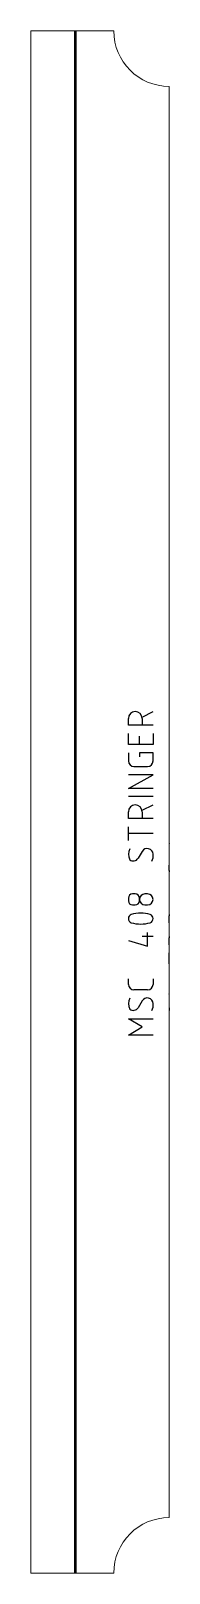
# Model space of a CAD drawing. Header units: millimetres. Extents: x 0 to 56, y 0 to 625.
import ezdxf

# ---------------------------------------------------------------- set-up
doc = ezdxf.new("R2010")
doc.units = ezdxf.units.MM
for name, color, linetype, lineweight in [('IV_BEND', 250, 'Continuous', 50), ('IV_MARK_SURFACE', 2, 'Continuous', 25), ('IV_OUTER_PROFILE', 7, 'Continuous', 5)]:
    doc.layers.add(name, color=color, linetype=linetype, lineweight=lineweight)

msp = doc.modelspace()

# ---------------------------------------------------------------- linework, layer by layer
at = {"layer": 'IV_BEND'}
msp.add_line((18.1, 0), (18.1, 625), dxfattribs=at)
at = {"layer": 'IV_MARK_SURFACE'}
for p, q in [((39.66, 343.57), (39.66, 346.35)), ((45.22, 346.91), (49.66, 349.13)), ((45.22, 346.35), (45.22, 343.57)), ((45.22, 343.57), (39.66, 343.57)), ((39.66, 335.8), (39.66, 340.24)), ((44.11, 335.8), (44.11, 339.13)), ((49.66, 343.57), (45.22, 343.57)), ((49.66, 340.24), (49.66, 335.8)), ((44.11, 335.8), (39.66, 335.8)), ((39.66, 332.46), (39.66, 329.13)), ((49.66, 335.8), (44.11, 335.8)), ((49.66, 332.46), (44.11, 332.46)), ((44.11, 332.46), (44.11, 330.8)), ((49.66, 329.13), (49.66, 332.46)), ((41.88, 326.91), (47.44, 326.91)), ((39.66, 318.02), (49.66, 323.57)), ((49.66, 323.57), (39.66, 323.57)), ((49.66, 318.02), (39.66, 318.02)), ((49.66, 314.68), (39.66, 314.68)), ((39.66, 305.8), (39.66, 308.57)), ((45.22, 309.13), (49.66, 311.35)), ((45.22, 308.57), (45.22, 305.8)), ((45.22, 305.8), (39.66, 305.8)), ((39.66, 299.68), (39.66, 302.46)), ((49.66, 305.8), (45.22, 305.8)), ((49.66, 299.68), (39.66, 299.68)), ((39.66, 296.91), (39.66, 299.68)), ((56.14, 295.8), (56.2, 295.74)), ((45.22, 292.46), (43.55, 289.68)), ((56.2, 290.24), (56.14, 290.24)), ((56.14, 284.68), (56.14, 286.91)), ((42.44, 275.24), (41.33, 275.24)), ((47.44, 275.24), (46.33, 275.24)), ((56.2, 275.82), (56.14, 275.8)), ((56.14, 275.8), (56.2, 275.78)), ((39.66, 273.57), (39.66, 272.46)), ((41.33, 270.8), (42.44, 270.8)), ((44.11, 273.02), (44.11, 273.57)), ((44.11, 272.46), (44.11, 273.02)), ((46.33, 270.8), (47.44, 270.8)), ((56.14, 263.57), (56.14, 266.35)), ((56.2, 263.57), (56.14, 263.57)), ((39.66, 256.35), (47.44, 254.13)), ((47.44, 258.02), (45.22, 258.02)), ((47.44, 258.02), (47.44, 259.68)), ((49.66, 258.02), (47.44, 258.02)), ((47.44, 254.13), (47.44, 258.02)), ((56.14, 254.68), (56.14, 257.46)), ((56.2, 254.68), (56.14, 254.68)), ((56.14, 246.91), (56.14, 251.35)), ((56.2, 246.91), (56.14, 246.91)), ((39.66, 238.57), (39.66, 240.8)), ((49.66, 240.8), (49.66, 238.57)), ((56.2, 243.56), (56.14, 243.57)), ((47.44, 236.35), (41.88, 236.35)), ((45.22, 231.91), (43.55, 229.13)), ((56.14, 234.68), (56.2, 234.7)), ((45.22, 221.35), (39.66, 224.68)), ((39.66, 224.68), (49.66, 224.68)), ((39.66, 218.02), (45.22, 221.35)), ((49.66, 218.02), (39.66, 218.02)), ((56.2, 218.02), (56.14, 218.02))]:
    msp.add_line(p, q, dxfattribs=at)
for centre, radius, start, end in [((42.44, 346.35), 2.78, 0, 180), ((41.88, 329.13), 2.22, 180, 270), ((47.44, 329.13), 2.22, 270, 0), ((42.44, 308.57), 2.78, 0, 180), ((44.35, 291.35), 4.69, 151.71531, 208.28469), ((41.65, 290.81), 2.21, 229.62628, 329.29837), ((47.28, 291.25), 2.39, 2.36847, 149.55905), ((45.99, 290.64), 3.74, 326.41745, 10.96269), ((58.37, 284.68), 2.22, 180, 193.21185), ((41.33, 273.57), 1.67, 90, 180), ((42.44, 273.57), 1.67, 0, 90), ((46.33, 273.02), 2.22, 90, 180), ((47.44, 273.02), 2.22, 270, 90), ((41.33, 272.46), 1.67, 180, 270), ((42.44, 272.46), 1.67, 270, 0), ((46.33, 273.02), 2.22, 180, 270), ((41.46, 265.24), 1.8, 112.4119, 247.5881), ((44.66, 253.46), 13.99, 73.86614, 106.13386), ((44.66, 277.02), 13.99, 253.86614, 286.13386), ((47.84, 265.24), 1.81, 293.03732, 66.96268), ((58.37, 266.35), 2.22, 166.78815, 180), ((58.92, 257.46), 2.78, 168.18822, 180), ((41.88, 238.57), 2.22, 180, 270), ((47.44, 238.57), 2.22, 270, 0), ((44.35, 230.8), 4.69, 151.71531, 208.28469), ((47.28, 230.7), 2.39, 2.36847, 149.55905), ((41.65, 230.26), 2.21, 229.62628, 329.29837), ((45.99, 230.09), 3.74, 326.41745, 10.96269), ((58.92, 228.57), 2.78, 168.18822, 191.81178)]:
    msp.add_arc(centre, radius, start, end, dxfattribs=at)
at = {"layer": 'IV_OUTER_PROFILE'}
for p, q in [((33.7, 625), (0, 625)), ((0, 625), (0, 0)), ((56.2, 602.5), (56.2, 295.74)), ((56.2, 295.74), (56.2, 290.24)), ((56.2, 290.24), (56.2, 284.18)), ((56.2, 284.18), (56.2, 275.82)), ((56.2, 275.82), (56.2, 275.78)), ((56.2, 275.78), (56.2, 266.86)), ((56.2, 266.86), (56.2, 263.57)), ((56.2, 263.57), (56.2, 258.03)), ((56.2, 258.03), (56.2, 254.68)), ((56.2, 254.68), (56.2, 246.91)), ((56.2, 246.91), (56.2, 243.56)), ((56.2, 243.56), (56.2, 234.7)), ((56.2, 234.7), (56.2, 229.14)), ((56.2, 229.14), (56.2, 228)), ((56.2, 228), (56.2, 218.02)), ((56.2, 218.02), (56.2, 22.5)), ((33.7, 0), (0, 0))]:
    msp.add_line(p, q, dxfattribs=at)
for centre, start, end in [((56.2, 625), 180, 270), ((56.2, 0), 90, 180)]:
    msp.add_arc(centre, 22.5, start, end, dxfattribs=at)

doc.saveas('drawing.dxf')
